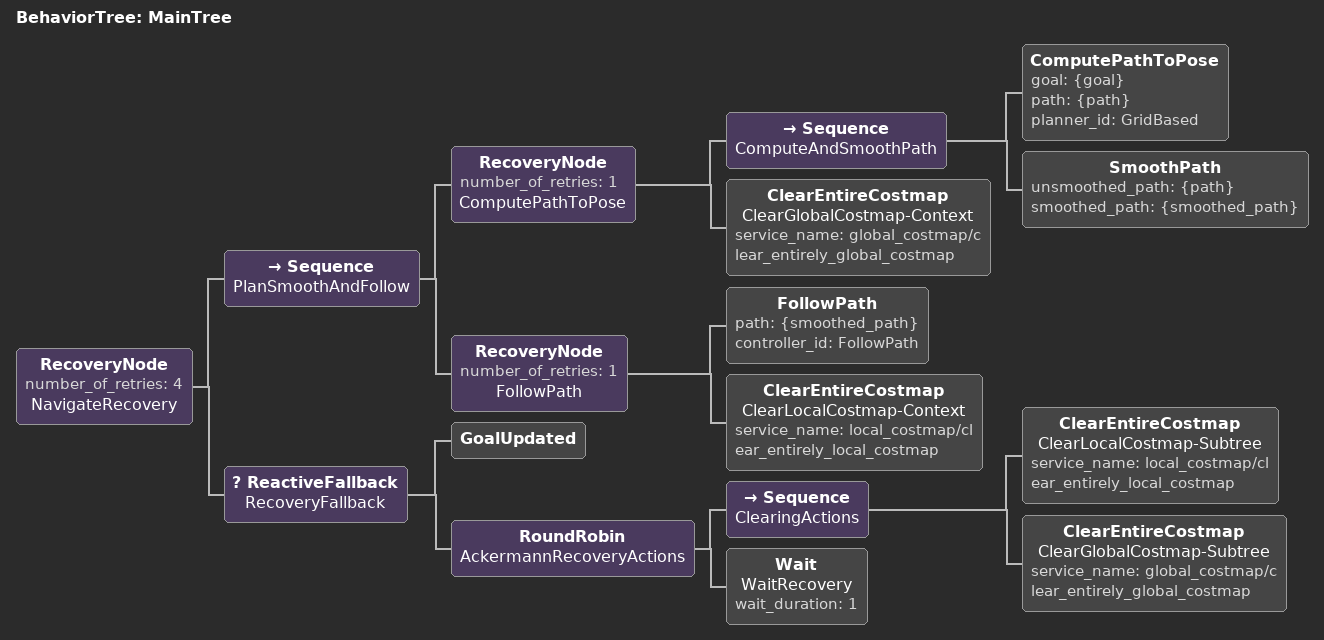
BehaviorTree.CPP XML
<root main_tree_to_execute="MainTree">
  <BehaviorTree ID="MainTree">
    <RecoveryNode number_of_retries="4" name="NavigateRecovery">
      <Sequence name="PlanSmoothAndFollow">
        <RecoveryNode number_of_retries="1" name="ComputePathToPose">
          <Sequence name="ComputeAndSmoothPath">
            <ComputePathToPose goal="{goal}" path="{path}" planner_id="GridBased"/>
            <SmoothPath unsmoothed_path="{path}" smoothed_path="{smoothed_path}"/>
          </Sequence>
          <ClearEntireCostmap name="ClearGlobalCostmap-Context" service_name="global_costmap/clear_entirely_global_costmap"/>
        </RecoveryNode>
        <RecoveryNode number_of_retries="1" name="FollowPath">
          <FollowPath path="{smoothed_path}" controller_id="FollowPath"/>
          <ClearEntireCostmap name="ClearLocalCostmap-Context" service_name="local_costmap/clear_entirely_local_costmap"/>
        </RecoveryNode>
      </Sequence>
      <ReactiveFallback name="RecoveryFallback">
        <GoalUpdated/>
        <RoundRobin name="AckermannRecoveryActions">
          <Sequence name="ClearingActions">
            <ClearEntireCostmap name="ClearLocalCostmap-Subtree" service_name="local_costmap/clear_entirely_local_costmap"/>
            <ClearEntireCostmap name="ClearGlobalCostmap-Subtree" service_name="global_costmap/clear_entirely_global_costmap"/>
          </Sequence>
          <Wait name="WaitRecovery" wait_duration="1"/>
        </RoundRobin>
      </ReactiveFallback>
    </RecoveryNode>
  </BehaviorTree>
</root>
